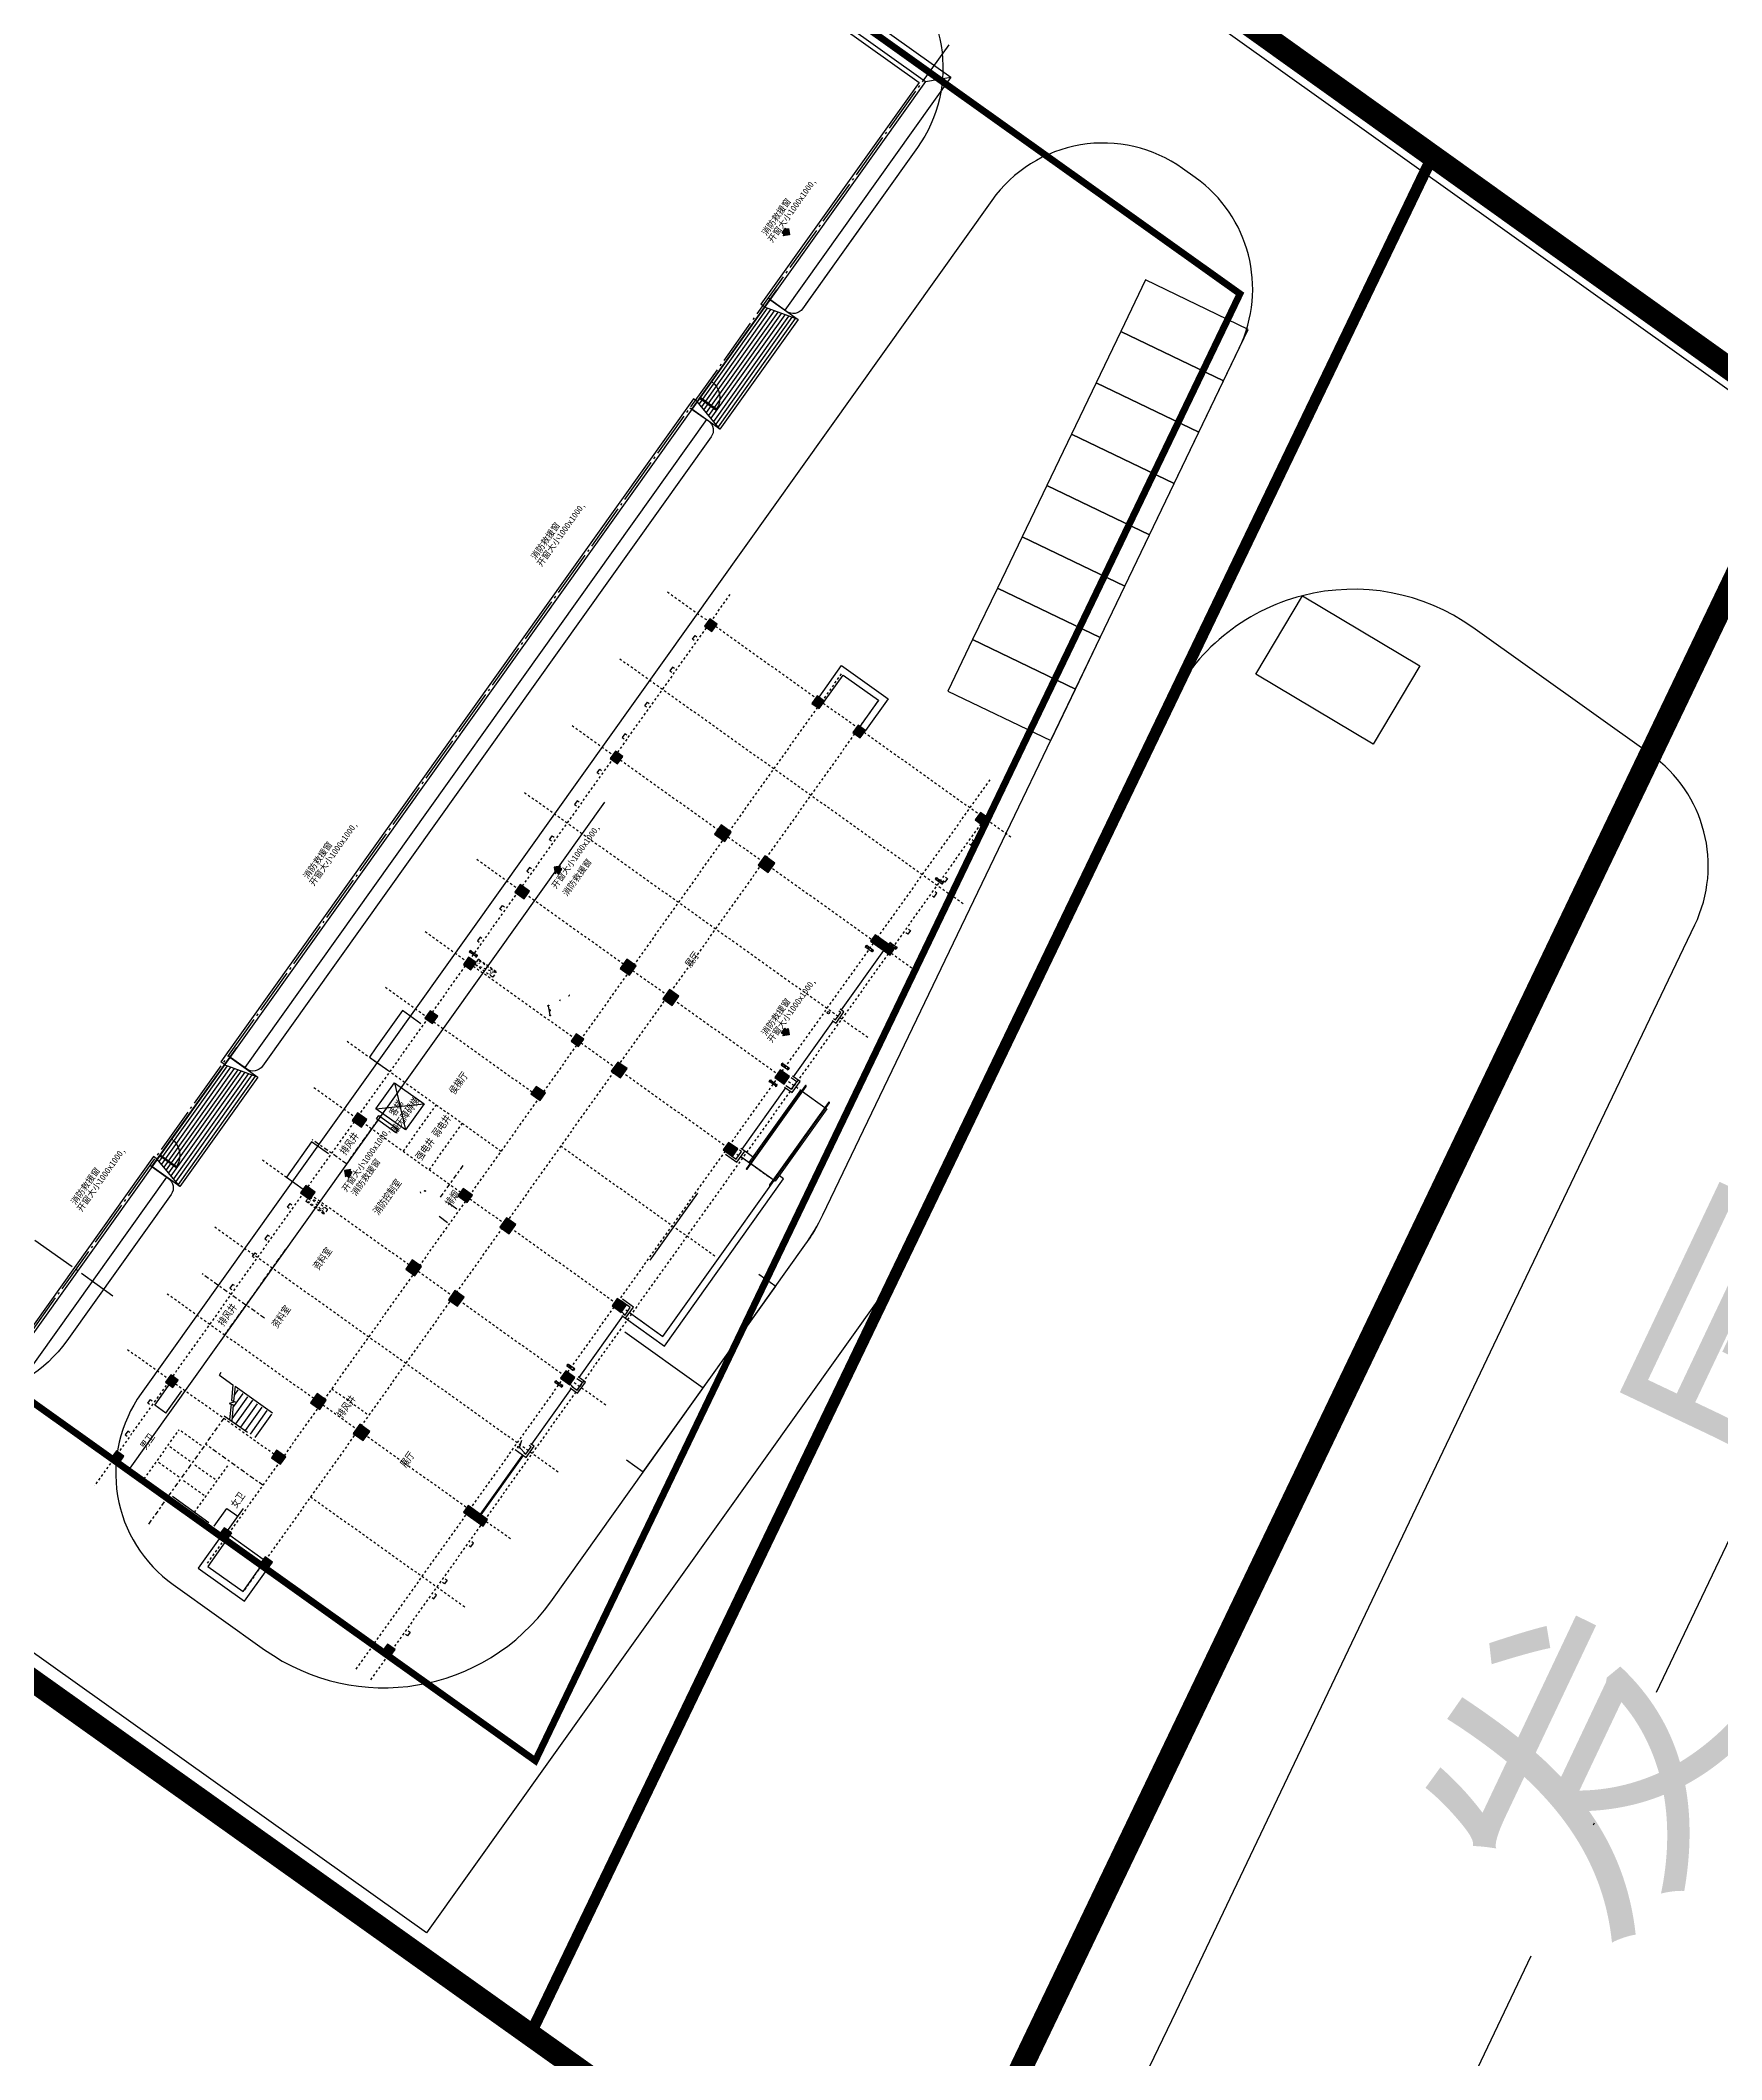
# Model space of a CAD drawing. Header units: inches. Extents: x 586089 to 586414, y 3136162 to 3136934.
# Drawn here: x 586229.5 to 586303.3, y 3136750.3 to 3136838.9 of the extents above; entities that cross this region are included whole.
import ezdxf

# ---------------------------------------------------------------- set-up
doc = ezdxf.new("R2010")
doc.units = ezdxf.units.IN
doc.header["$MEASUREMENT"] = 0
for name, pattern in [('CONTINOUS', [0]), ('DASH', [0.35, 0.25, -0.1]), ('DASHDOT', [25.4, 12.7, -6.35, 0, -6.35]), ('DASHDOT2', [0.5, 0.25, -0.125, 0, -0.125]), ('DOTE', [2.42, 2, -0.2, 0.02, -0.2])]:
    doc.linetypes.add(name, pattern=pattern)
for name, color, linetype in [('001-厨卫', 99, 'CONTINOUS'), ('001-墙体', 30, 'Continuous'), ('001-文字', 11, 'Continuous'), ('001-楼梯', 145, 'Continuous'), ('001-空调', 66, 'DASH'), ('001-管', 66, 'Continuous'), ('00工业用地边界', 7, 'Continuous'), ('DOTE', 1, 'DOTE'), ('L-路名', 7, 'Continuous'), ('PUB_TEXT', 7, 'Continuous'), ('RD-中线', 1, 'DASHDOT'), ('RD-侧石线', 5, 'Continuous'), ('RD-红线', 7, 'Continuous'), ('S_CL', 2, 'Continuous'), ('STAIR', 2, 'Continuous'), ('WALL', 30, 'Continuous'), ('WINDOW', 4, 'Continuous'), ('墙线', 2, 'Continuous'), ('柱涂实', 54, 'Continuous')]:
    doc.layers.add(name, color=color, linetype=linetype)
doc.styles.get("Standard").update_dxf_attribs({"font": ''})
doc.styles.add('宋体', font='')
doc.styles.get('Standard').set_extended_font_data('SimSun')
doc.styles.get('宋体').set_extended_font_data('SimSun')

# ---------------------------------------------------------------- blocks, each defined once
blk = doc.blocks.new('kongtiaoguan')
at = {"layer": '001-空调', "linetype": 'DOTE', "ltscale": 2}
blk.add_line((-52, -100), (270, -100), dxfattribs=at)
at = {"layer": '001-空调', "linetype": 'CONTINOUS', "ltscale": 2}
for p, q in [((-26, -79), (-36, -79)), ((-36, -79), (-36, -121)), ((-26, -121), (-36, -121)), ((-6, -59), (-26, -59)), ((-26, -59), (-26, -141)), ((-6, -141), (-26, -141)), ((-6, -69), (-6, -59)), ((-6, -69), (-6, -131)), ((-6, -69), (224, -69)), ((-6, -131), (-6, -141)), ((224, -131), (-6, -131)), ((224, -59), (244, -59)), ((224, -69), (224, -59)), ((224, -69), (224, -131)), ((224, -131), (224, -141)), ((224, -141), (244, -141)), ((244, -59), (244, -141)), ((244, -79), (254, -79)), ((244, -121), (254, -121)), ((254, -79), (254, -121))]:
    blk.add_line(p, q, dxfattribs=at)
blk = doc.blocks.new('5181895')
h = blk.add_hatch(color=13)
h.dxf.hatch_style = 1
h.paths.add_polyline_path([(-1101987, -147875), (-1102144, -148033), (-1102087, -148033), (-1102087, -148123), (-1101887, -148123), (-1101887, -148033), (-1101829, -148033)])
at = {"color": 13}
blk.add_lwpolyline([(-1101987, -147875), (-1102144, -148033), (-1102087, -148033), (-1102087, -148123), (-1101887, -148123), (-1101887, -148033), (-1101829, -148033), (-1101987, -147875)], close=True, dxfattribs=at)
blk = doc.blocks.new('kt1')
for points in [[(748538, 339072), (748538, 338175)], [(748779, 339111), (748577, 339111)], [(748810, 338166), (748577, 339111), (748577, 338136), (748780, 338136)], [(748810, 338161), (748810, 339086)]]:
    blk.add_lwpolyline(points)
for centre, major_axis, start_param, end_param in [((748577, 339072), (0, -39), 3.141593, 4.712389), ((748781, 339082), (0, -29.2), 1.44108, 3.232505), ((748577, 338175), (0, -39), 4.712389, 6.283185), ((748783, 338163), (0, -27.1), 6.170609, 7.94688)]:
    blk.add_ellipse(centre, major_axis=major_axis, ratio=1, start_param=start_param, end_param=end_param)
at = {"linetype": 'Continuous'}
for s, p in [('c', (748591, 338313)), ('A', (748640, 338999))]:
    blk.add_text(s, height=169, rotation=270, dxfattribs=at).set_placement(p)
blk = doc.blocks.new('wrqrqr')
at = {"layer": 'S_CL', "color": 1}
for points in [[(7756178, -815535), (7756178, -815135), (7755778, -815135), (7755778, -815535)], [(7760278, -815535), (7760278, -815135), (7759878, -815135), (7759878, -815535)], [(7770478, -815635), (7770478, -815135), (7770078, -815135), (7770078, -815635)], [(7774378, -815635), (7774378, -815135), (7773978, -815135), (7773978, -815635)], [(7779878, -815535), (7779878, -815135), (7779478, -815135), (7779478, -815535)], [(7782778, -815535), (7782778, -815135), (7782378, -815135), (7782378, -815535)], [(7786678, -815635), (7786678, -815135), (7786278, -815135), (7786278, -815635)], [(7793865, -815535), (7793865, -815135), (7793465, -815135), (7793465, -815535)], [(7800991, -815535), (7800991, -815135), (7800591, -815135), (7800591, -815535)], [(7760278, -821335), (7760278, -820835), (7759878, -820835), (7759878, -821335)], [(7763328, -821335), (7763328, -820835), (7762828, -820835), (7762828, -821335)], [(7770528, -821335), (7770528, -820835), (7770028, -820835), (7770028, -821335)], [(7774378, -821335), (7774378, -820835), (7773978, -820835), (7773978, -821335)], [(7779878, -821335), (7779878, -820835), (7779478, -820835), (7779478, -821335)], [(7786728, -821335), (7786728, -820835), (7786228, -820835), (7786228, -821335)], [(7793928, -821335), (7793928, -820785), (7793428, -820785), (7793428, -821335)], [(7756178, -821335), (7756178, -820935), (7755778, -820935), (7755778, -821335)], [(7782778, -821335), (7782778, -820935), (7782378, -820935), (7782378, -821335)], [(7800978, -821335), (7800978, -820935), (7800578, -820935), (7800578, -821335)], [(7756178, -823535), (7756178, -823135), (7755778, -823135), (7755778, -823535)], [(7763328, -823685), (7763328, -823135), (7762828, -823135), (7762828, -823685)], [(7770528, -823635), (7770528, -823135), (7770028, -823135), (7770028, -823635)], [(7774428, -823635), (7774428, -823135), (7773928, -823135), (7773928, -823635)], [(7782828, -823635), (7782828, -823135), (7782328, -823135), (7782328, -823635)], [(7786728, -823635), (7786728, -823135), (7786228, -823135), (7786228, -823635)], [(7793928, -823685), (7793928, -823135), (7793428, -823135), (7793428, -823685)], [(7800978, -823535), (7800978, -823135), (7800578, -823135), (7800578, -823535)], [(7756178, -830135), (7756178, -829735), (7755778, -829735), (7755778, -830135)], [(7763178, -830135), (7763178, -829085), (7762828, -829085), (7762828, -830135)], [(7770478, -829635), (7770478, -829135), (7770078, -829135), (7770078, -829635)], [(7774378, -829635), (7774378, -829135), (7773978, -829135), (7773978, -829635)], [(7782778, -829635), (7782778, -829135), (7782378, -829135), (7782378, -829635)], [(7786678, -829635), (7786678, -829135), (7786278, -829135), (7786278, -829635)], [(7793928, -830135), (7793928, -829085), (7793578, -829085), (7793578, -830135)], [(7800978, -830135), (7800978, -829735), (7800578, -829735), (7800578, -830135)]]:
    blk.add_lwpolyline(points, close=True, dxfattribs=at)
at = {"layer": '柱涂实'}
for points in [[(7756178, -815535), (7756178, -815135), (7755778, -815535), (7755778, -815135)], [(7760278, -815535), (7760278, -815135), (7759878, -815535), (7759878, -815135)], [(7770478, -815635), (7770478, -815135), (7770078, -815635), (7770078, -815135)], [(7774378, -815635), (7774378, -815135), (7773978, -815635), (7773978, -815135)], [(7779878, -815535), (7779878, -815135), (7779478, -815535), (7779478, -815135)], [(7782778, -815535), (7782778, -815135), (7782378, -815535), (7782378, -815135)], [(7786678, -815635), (7786678, -815135), (7786278, -815635), (7786278, -815135)], [(7793865, -815535), (7793865, -815135), (7793465, -815535), (7793465, -815135)], [(7800991, -815535), (7800991, -815135), (7800591, -815535), (7800591, -815135)], [(7760278, -821335), (7760278, -820835), (7759878, -821335), (7759878, -820835)], [(7763328, -821335), (7763328, -820835), (7762828, -821335), (7762828, -820835)], [(7770528, -821335), (7770528, -820835), (7770028, -821335), (7770028, -820835)], [(7774378, -821335), (7774378, -820835), (7773978, -821335), (7773978, -820835)], [(7779878, -821335), (7779878, -820835), (7779478, -821335), (7779478, -820835)], [(7786728, -821335), (7786728, -820835), (7786228, -821335), (7786228, -820835)], [(7793928, -821335), (7793928, -820785), (7793428, -821335), (7793428, -820785)], [(7756178, -821335), (7756178, -820935), (7755778, -821335), (7755778, -820935)], [(7782778, -821335), (7782778, -820935), (7782378, -821335), (7782378, -820935)], [(7800978, -821335), (7800978, -820935), (7800578, -821335), (7800578, -820935)], [(7756178, -823535), (7756178, -823135), (7755778, -823535), (7755778, -823135)], [(7763328, -823685), (7763328, -823135), (7762828, -823685), (7762828, -823135)], [(7770528, -823635), (7770528, -823135), (7770028, -823635), (7770028, -823135)], [(7774428, -823635), (7774428, -823135), (7773928, -823635), (7773928, -823135)], [(7782828, -823635), (7782828, -823135), (7782328, -823635), (7782328, -823135)], [(7786728, -823635), (7786728, -823135), (7786228, -823635), (7786228, -823135)], [(7793928, -823685), (7793928, -823135), (7793428, -823685), (7793428, -823135)], [(7800978, -823535), (7800978, -823135), (7800578, -823535), (7800578, -823135)], [(7756178, -830135), (7756178, -829735), (7755778, -830135), (7755778, -829735)], [(7763178, -830135), (7763178, -829085), (7762828, -830135), (7762828, -829085)], [(7770478, -829635), (7770478, -829135), (7770078, -829635), (7770078, -829135)], [(7774378, -829635), (7774378, -829135), (7773978, -829635), (7773978, -829135)], [(7782778, -829635), (7782778, -829135), (7782378, -829635), (7782378, -829135)], [(7786678, -829635), (7786678, -829135), (7786278, -829635), (7786278, -829135)], [(7793928, -830135), (7793928, -829085), (7793578, -830135), (7793578, -829085)], [(7800978, -830135), (7800978, -829735), (7800578, -830135), (7800578, -829735)]]:
    blk.add_solid(points, dxfattribs=at)
blk = doc.blocks.new('TWTWTWT')
at = {"ltscale": 100}
blk.add_line((7378006, -793558), (7378006, -792958), dxfattribs=at)
for points in [[(7391406, -792758), (7391406, -791853), (7389506, -791853), (7389506, -792758)], [(7398406, -792758), (7398406, -792758), (7398406, -791758), (7396406, -791758), (7395906, -791758), (7395906, -792758)], [(7375006, -798658), (7373301, -798658), (7373301, -801158), (7375006, -801158)], [(7420206, -798658), (7421911, -798658), (7421911, -801158), (7420206, -801158)], [(7375406, -798958), (7373601, -798958), (7373601, -800858), (7375006, -800858)], [(7375266, -800758), (7375266, -798958)], [(7419806, -798958), (7421611, -798958), (7421611, -800858), (7420206, -800858)], [(7385606, -807358), (7382406, -807358)], [(7382406, -807408), (7385600, -807408)], [(7385706, -807458), (7385782, -807060), (7386106, -806958)], [(7389206, -807408), (7386206, -807408)], [(7389306, -807458), (7389382, -807060), (7389706, -806958)], [(7389806, -807408), (7393106, -807408)], [(7393106, -807558), (7393106, -809658), (7402106, -809658), (7402106, -809358)], [(7393206, -807458), (7393282, -807060), (7393606, -806958)], [(7393406, -807558), (7393406, -809358), (7401806, -809358), (7401806, -807558)], [(7405406, -807408), (7402106, -807408)], [(7402106, -808108), (7402106, -807558)], [(7406006, -807408), (7409006, -807408)], [(7412806, -807408), (7409606, -807408)]]:
    blk.add_lwpolyline(points, dxfattribs=at)
at = {"color": 2, "ltscale": 100}
for points in [[(7376406, -792758), (7376406, -792658), (7376206, -792658), (7376206, -792758)], [(7377906, -792758), (7377906, -792658), (7378106, -792658), (7378106, -792758)], [(7384306, -792758), (7384306, -792658), (7384106, -792658), (7384106, -792758)], [(7385806, -792758), (7385806, -792658), (7386006, -792658), (7386006, -792758)], [(7386956, -792758), (7386956, -792658), (7386756, -792658), (7386756, -792758)], [(7388456, -792758), (7388456, -792658), (7388656, -792658), (7388656, -792758)], [(7403006, -792758), (7403006, -792658), (7402806, -792658), (7402806, -792758)], [(7404506, -792758), (7404506, -792658), (7404706, -792658), (7404706, -792758)], [(7406756, -792758), (7406756, -792658), (7406556, -792658), (7406556, -792758)], [(7408256, -792758), (7408256, -792658), (7408456, -792658), (7408456, -792758)], [(7410356, -792758), (7410356, -792658), (7410156, -792658), (7410156, -792758)], [(7411856, -792758), (7411856, -792658), (7412056, -792658), (7412056, -792758)], [(7413956, -792758), (7413956, -792658), (7413756, -792658), (7413756, -792758)], [(7415456, -792758), (7415456, -792658), (7415656, -792658), (7415656, -792758)], [(7417556, -792758), (7417556, -792658), (7417356, -792658), (7417356, -792758)], [(7419056, -792758), (7419056, -792658), (7419256, -792658), (7419256, -792758)], [(7376406, -807758), (7376406, -807858), (7376206, -807858), (7376206, -807758)], [(7378206, -807758), (7378206, -807858), (7378406, -807858), (7378406, -807758)], [(7379206, -807758), (7379206, -807858), (7379006, -807858), (7379006, -807758)], [(7381006, -807758), (7381006, -807858), (7381206, -807858), (7381206, -807758)], [(7414206, -807758), (7414206, -807858), (7414006, -807858), (7414006, -807758)], [(7416006, -807758), (7416006, -807858), (7416206, -807858), (7416206, -807758)], [(7417006, -807758), (7417006, -807858), (7416806, -807858), (7416806, -807758)], [(7418806, -807758), (7418806, -807858), (7419006, -807858), (7419006, -807758)]]:
    blk.add_lwpolyline(points, dxfattribs=at)
at = {"color": 7}
for points in [[(7378006, -792958), (7379206, -792958)], [(7378006, -793558), (7379206, -793558)], [(7375206, -795908), (7375206, -797876)], [(7375206, -798158), (7376162, -798158)], [(7376162, -798158), (7376162, -798758)], [(7375206, -798758), (7376589, -798758)]]:
    blk.add_lwpolyline(points, dxfattribs=at)
at = {"ltscale": 100}
blk.add_lwpolyline([(7375006, -798658), (7375006, -798658)], close=True, dxfattribs=at)
at = {"layer": '001-厨卫'}
for p, q in [((7402017, -797134), (7402283, -796868)), ((7402283, -796868), (7402277, -796818)), ((7392389, -797001), (7392343, -797047)), ((7392522, -797134), (7392572, -797129)), ((7402017, -797134), (7401967, -797129)), ((7402150, -797001), (7402196, -797047)), ((7402807, -797123), (7402750, -797123)), ((7391986, -798772), (7391986, -798308)), ((7392706, -798758), (7392706, -798294))]:
    blk.add_line(p, q, dxfattribs=at)
for centre in [(7402312, -796843), (7392546, -797163), (7401992, -797163)]:
    blk.add_circle(centre, 16.3, dxfattribs=at)
for centre, radius, start, end in [((7402155, -797007), 35.8, 212.714, 57.28601), ((7403193, -797306), 33.2, 190.04955, 349.95046)]:
    blk.add_arc(centre, radius, start, end, dxfattribs=at)
at = {"layer": '001-楼梯'}
for p, q in [((7394231, -793308), (7395631, -793308)), ((7394231, -794908), (7394231, -793308)), ((7394231, -793308), (7395631, -794908)), ((7395631, -793308), (7394231, -794908)), ((7395631, -793308), (7395631, -794908)), ((7393881, -793583), (7394056, -793583)), ((7393881, -794633), (7393881, -793583)), ((7394056, -793583), (7394056, -794633)), ((7394056, -794633), (7393881, -794633)), ((7395631, -794908), (7394231, -794908)), ((7401806, -808008), (7405706, -808008)), ((7401806, -809308), (7401806, -808108)), ((7405706, -808008), (7405706, -808058)), ((7405706, -808108), (7405706, -809308)), ((7405706, -809358), (7405706, -809408))]:
    blk.add_line(p, q, dxfattribs=at)
for points in [[(7401531, -808108), (7405981, -808108, 1), (7405981, -808058), (7401531, -808058, 1)], [(7401531, -809358), (7405981, -809358, 1), (7405981, -809308), (7401531, -809308, 1)]]:
    blk.add_lwpolyline(points, format="xyb", close=True, dxfattribs=at)
blk.add_lwpolyline([(7405706, -809408), (7401806, -809408), (7401806, -809358)], dxfattribs=at)
at = {"layer": '001-楼梯', "elevation": 10008}
blk.add_lwpolyline([(7403806, -809409), (7402606, -809409)], dxfattribs=at)
at = {"layer": '001-管'}
for centre in [(7385781, -807027), (7389381, -807027), (7393370, -807027), (7401770, -807027), (7405581, -807027), (7409181, -807027)]:
    blk.add_circle(centre, 50, dxfattribs=at)
at = {"layer": 'DOTE'}
for p, q in [((7375106, -790558), (7375106, -809158)), ((7379306, -790558), (7379306, -798858)), ((7382306, -790558), (7382306, -809158)), ((7385906, -790558), (7385906, -809158)), ((7389506, -790558), (7389506, -809158)), ((7393406, -790558), (7393406, -809158)), ((7395906, -790558), (7395906, -798858)), ((7398806, -790558), (7398806, -798858)), ((7401806, -790558), (7401806, -809158)), ((7405706, -790558), (7405706, -809158)), ((7409306, -790558), (7409306, -809158)), ((7412906, -790558), (7412906, -809158)), ((7416506, -790558), (7416506, -809158)), ((7420106, -790558), (7420106, -809158)), ((7421606, -792858), (7373606, -792858)), ((7395906, -795358), (7393406, -795358)), ((7395906, -796758), (7393406, -796758)), ((7421606, -798858), (7373606, -798858)), ((7383106, -798858), (7383106, -800858)), ((7383106, -798858), (7383106, -800858)), ((7421606, -800858), (7373606, -800858)), ((7378706, -800858), (7378706, -809158)), ((7397606, -800858), (7397606, -809158)), ((7421606, -806858), (7373606, -806858)), ((7421606, -807658), (7373606, -807658))]:
    blk.add_line(p, q, dxfattribs=at)
at = {"layer": 'DOTE', "ltscale": 100}
for p, q in [((7383906, -794658), (7383906, -791308)), ((7391506, -793658), (7391506, -791808)), ((7386906, -793658), (7382306, -793658)), ((7394406, -793658), (7391506, -793658)), ((7379306, -795758), (7373606, -795758)), ((7377906, -798863), (7377906, -795758)), ((7394406, -797858), (7392606, -797858))]:
    blk.add_line(p, q, dxfattribs=at)
at = {"layer": 'DOTE'}
for points in [[(7375106, -794458), (7377756, -794458)], [(7376056, -795658), (7376056, -794458)], [(7376906, -795658), (7376906, -794458)], [(7377756, -795658), (7377756, -794458)], [(7376056, -795908), (7376056, -797108)], [(7376906, -795908), (7376906, -797108)], [(7375206, -797108), (7377756, -797108)]]:
    blk.add_lwpolyline(points, dxfattribs=at)
at = {"layer": 'STAIR'}
for p, q in [((7380731, -794498), (7380881, -794498)), ((7380731, -794498), (7380731, -795227)), ((7379995, -795653), (7379406, -795992)), ((7379406, -795708), (7379406, -796958)), ((7380022, -795753), (7379406, -796108)), ((7380671, -796058), (7379493, -796058)), ((7380671, -795798), (7379944, -795798)), ((7380179, -795745), (7379973, -795572)), ((7379973, -795572), (7380022, -795753)), ((7380731, -795227), (7380133, -795573)), ((7380133, -795573), (7380179, -795745)), ((7380731, -795343), (7380160, -795673)), ((7380671, -795538), (7380394, -795538)), ((7380731, -795343), (7380731, -797358)), ((7380671, -796318), (7379406, -796318)), ((7380671, -796578), (7379406, -796578)), ((7380671, -796838), (7379406, -796838)), ((7380671, -797098), (7379406, -797098)), ((7380671, -797358), (7379406, -797358))]:
    blk.add_line(p, q, dxfattribs=at)
at = {"layer": 'WALL'}
blk.add_line((7385606, -806958), (7385606, -807358), dxfattribs=at)
for points in [[(7385606, -807358), (7385606, -807558), (7386206, -807558), (7386206, -807358)], [(7385706, -807358), (7385706, -807458), (7386106, -807458), (7386106, -807358)], [(7389206, -807358), (7389206, -807758), (7389806, -807758), (7389806, -807358)], [(7389306, -807358), (7389306, -807658), (7389706, -807658), (7389706, -807358)], [(7393106, -807358), (7393106, -807558), (7393706, -807558), (7393706, -806958)], [(7393206, -807358), (7393206, -807458), (7393606, -807458), (7393606, -806958)], [(7401506, -806958), (7401506, -807558), (7402106, -807558), (7402106, -807358)], [(7401606, -806958), (7401606, -807458), (7402006, -807458), (7402006, -807358)], [(7405406, -807358), (7405406, -807758), (7406006, -807758), (7406006, -807358)], [(7405506, -807358), (7405506, -807658), (7405906, -807658), (7405906, -807358)], [(7409006, -807358), (7409006, -807558), (7409606, -807558), (7409606, -807358)], [(7409106, -807358), (7409106, -807458), (7409506, -807458), (7409506, -807358)]]:
    blk.add_lwpolyline(points, dxfattribs=at)
at = {"layer": 'WINDOW', "color": 7}
blk.add_line((7395806, -806958), (7399406, -806958), dxfattribs=at)
blk.add_blockref('wrqrqr', (-380772, 22377))
at = {"xscale": 1.279999999998836, "yscale": 1.279999999998836, "zscale": 1.279999999998836}
for p in [(8801767, -604478), (8817932, -604248)]:
    blk.add_blockref('5181895', p, dxfattribs=at)
at = {"xscale": -1.279999999998836, "yscale": 1.279999999998836, "zscale": 1.279999999998836, "rotation": 180}
blk.add_blockref('5181895', (8817932, -995467), dxfattribs=at)
at = {"layer": '001-空调', "xscale": -1, "rotation": 179.9997086045085}
blk.add_blockref('kt1', (6640598, -455025), dxfattribs=at)
at = {"layer": '001-空调', "rotation": 180.0002913954914}
blk.add_blockref('kt1', (8150715, -455025), dxfattribs=at)
at = {"layer": '001-空调', "yscale": 1.300000000046567, "zscale": 1.300000000046567}
for p, xscale, rotation in [((7402116, -792989), 1.300000000046567, 90.00000168291923), ((7388928, -806992), 1.300000000046567, 90.00000168291923), ((7390085, -806992), -1.300000000046567, 269.9999983170808), ((7405128, -806992), 1.300000000046567, 90.00000168291923), ((7406285, -806992), -1.300000000046567, 269.9999983170808), ((7412643, -806992), -1.300000000046567, 269.9999983169474), ((7413090, -807775), 1.300000000046567, 90.00000168291923), ((7416580, -807775), 1.300000000046567, 90.00000168291923)]:
    blk.add_blockref('kongtiaoguan', p, dxfattribs=dict(at, xscale=xscale, rotation=rotation))
at = {"layer": '001-文字', "style": '宋体', "width": 0.8}
for s, p in [('排风井', (7382555, -793406)), ('男卫', (7376176, -793777)), ('兼无障碍梯', (7393851, -794677)), ('客梯', (7394417, -794179)), ('资料室', (7383856, -795374)), ('资料室', (7386982, -795374)), ('消防控制室', (7390475, -796118)), ('强电井', (7393506, -796249)), ('弱电井', (7394752, -796249)), ('侯梯厅', (7396717, -795767)), ('女卫', (7376385, -798497)), ('排烟', (7392614, -798473)), ('排风井', (7382306, -799988)), ('展厅', (7407256, -800964)), ('展厅', (7382150, -803523))]:
    blk.add_text(s, height=319, dxfattribs=at).set_placement(p)
blk.add_text('排风井', height=319, rotation=360, dxfattribs=at).set_placement((7391773, -793406))
at = {"layer": 'PUB_TEXT', "color": 1}
for s, height, p in [('开窗大小1000x1000,', 270.07, (7390485, -794386)), ('开窗大小1000x1000,', 270.07, (7406649, -794156)), ('消防救援窗', 270.1, (7390580, -794826)), ('消防救援窗', 270.1, (7406665, -794736))]:
    blk.add_text(s, height=height, rotation=0, dxfattribs=at).set_placement(p)
for s, height, p in [('开窗大小1000x1000,', 270.07, (7406649, -805784)), ('消防救援窗', 270.1, (7406745, -805391))]:
    blk.add_text(s, height=height, dxfattribs=at).set_placement(p)

msp = doc.modelspace()

# ---------------------------------------------------------------- linework, layer by layer
at = {"color": 1, "linetype": 'DASHDOT2', "ltscale": 30, "const_width": 1, "flags": 128}
msp.add_lwpolyline([(586144.366, 3136827.343), (586196.819, 3136900.906), (586307.079, 3136822.005), (586267.594, 3136739.608)], close=True, dxfattribs=at)
at = {"color": 1, "ltscale": 30, "flags": 128}
msp.add_lwpolyline([(586144.366, 3136827.343), (586196.819, 3136900.906), (586307.079, 3136822.005), (586267.594, 3136739.608)], close=True, dxfattribs=at)
at = {"color": 5, "linetype": 'DASHDOT2', "ltscale": 30, "const_width": 0.3, "flags": 128}
msp.add_lwpolyline([(586158.318, 3136829.685), (586199.146, 3136886.944), (586282.149, 3136827.76), (586251.24, 3136763.429)], close=True, dxfattribs=at)
at = {"color": 6, "linetype": 'DASHDOT2', "ltscale": 30, "const_width": 0.5, "flags": 128}
msp.add_lwpolyline([(586251.014, 3136751.413), (586290.598, 3136833.798)], dxfattribs=at)
at = {"layer": '001-墙体', "color": 251}
msp.add_line((586268.352, 3136837.077), (586269.468, 3136837.263), dxfattribs=at)
at = {"layer": '001-墙体'}
for p, q in [((586261.298, 3136827.184), (586261.135, 3136827.3)), ((586258.337, 3136823.031), (586258.174, 3136823.147)), ((586237.611, 3136793.964), (586237.448, 3136794.08)), ((586234.65, 3136789.811), (586234.487, 3136789.928))]:
    msp.add_line(p, q, dxfattribs=at)
msp.add_lwpolyline([(586158.062, 3136829.499), (586198.818, 3136886.657), (586268.352, 3136837.077), (586227.596, 3136779.919)], close=True, dxfattribs=at)
at = {"layer": '001-墙体', "color": 251}
for points in [[(586258.557, 3136845.043), (586269.468, 3136837.263), (586262.182, 3136827.045)], [(586258.756, 3136822.241), (586238.495, 3136793.825)], [(586235.069, 3136789.021), (586227.783, 3136778.803), (586216.873, 3136786.582)]]:
    msp.add_lwpolyline(points, dxfattribs=at)
at = {"layer": '001-墙体'}
for points in [[(586257.651, 3136844.461), (586268.073, 3136837.03), (586261.135, 3136827.3)], [(586258.174, 3136823.147), (586237.448, 3136794.08)], [(586237.797, 3136794.569), (586237.448, 3136794.08)], [(586234.487, 3136789.928), (586227.55, 3136780.198), (586217.128, 3136787.629)]]:
    msp.add_lwpolyline(points, dxfattribs=at)
at = {"layer": '00工业用地边界', "ltscale": 2}
for p, q in [((586273.746, 3136752.446), (586307.079, 3136822.005)), ((586300.172, 3136807.559), (586292.357, 3136813.131)), ((586279.019, 3136809.701), (586267.308, 3136785.325)), ((586266.523, 3136783.998), (586246.471, 3136755.875)), ((586255.978, 3136776.099), (586261.784, 3136784.241)), ((586255.168, 3136782.243), (586258.61, 3136779.789))]:
    msp.add_line(p, q, dxfattribs=at)
at = {"layer": '00工业用地边界', "ltscale": 2, "flags": 128}
msp.add_lwpolyline([(586206.928, 3136892.468), (586305.083, 3136822.48, 0.464746), (586313.969, 3136824.755), (586324.091, 3136845.707), (586343.136, 3136885.367), (586351.43, 3136902.688)], format="xyb", dxfattribs=at)
at = {"layer": '00工业用地边界', "ltscale": 2}
for points in [[(586273.398, 3136751.819), (586345.908, 3136902.734)], [(586233.389, 3136776.157), (586254.289, 3136805.469)], [(586261.051, 3136784.763), (586261.784, 3136784.241)], [(586232.574, 3136776.738), (586243.973, 3136768.61)], [(586255.245, 3136776.621), (586255.978, 3136776.099)]]:
    msp.add_lwpolyline(points, dxfattribs=at)
for points in [[(586262.654, 3136845.364), (586266.603, 3136842.548, -0.414214), (586268.005, 3136834.179), (586263.089, 3136827.284)], [(586280.189, 3136832.861), (586279.631, 3136833.259, 0.414214), (586271.262, 3136831.857), (586233.949, 3136779.527, 0.414282), (586235.352, 3136771.158), (586239.365, 3136768.298, 0.414145), (586251.916, 3136770.402), (586263.067, 3136786.04, 0.042906), (586263.851, 3136787.368), (586282.114, 3136825.377)], [(586265.669, 3136830.902), (586262.96, 3136827.104, -0.414214), (586262.263, 3136826.987), (586261.449, 3136827.568)], [(586258.023, 3136822.764), (586258.838, 3136822.183, -0.414214), (586258.955, 3136821.486), (586256.628, 3136818.223)], [(586256.628, 3136818.223), (586239.273, 3136793.884, -0.414214), (586238.576, 3136793.767), (586237.762, 3136794.348)], [(586234.336, 3136789.544), (586235.151, 3136788.963, -0.414214), (586235.268, 3136788.266), (586232.647, 3136784.59)], [(586235.268, 3136788.266), (586230.685, 3136781.839, -0.414007), (586222.32, 3136780.435), (586217.347, 3136783.975)]]:
    msp.add_lwpolyline(points, format="xyb", dxfattribs=at)
for points in [[(586278.003, 3136828.367), (586276.92, 3136826.114), (586281.427, 3136823.949), (586282.51, 3136826.202)], [(586276.92, 3136826.114), (586275.838, 3136823.861), (586280.345, 3136821.695), (586281.427, 3136823.949)], [(586275.838, 3136823.861), (586274.755, 3136821.607), (586279.262, 3136819.442), (586280.345, 3136821.695)], [(586274.755, 3136821.607), (586273.672, 3136819.354), (586278.179, 3136817.188), (586279.262, 3136819.442)], [(586273.672, 3136819.354), (586272.59, 3136817.1), (586277.096, 3136814.935), (586278.179, 3136817.188)], [(586272.59, 3136817.1), (586271.507, 3136814.847), (586276.014, 3136812.682), (586277.096, 3136814.935)], [(586271.507, 3136814.847), (586270.424, 3136812.594), (586274.931, 3136810.428), (586276.014, 3136812.682)], [(586282.839, 3136811.085), (586284.89, 3136814.52), (586290.041, 3136811.443), (586287.99, 3136808.009)], [(586270.424, 3136812.594), (586269.342, 3136810.34), (586273.848, 3136808.175), (586274.931, 3136810.428)]]:
    msp.add_lwpolyline(points, close=True, dxfattribs=at)
for centre, radius, start, end in [((586276.706, 3136827.976), 6, 334.33706, 54.50983), ((586287.132, 3136805.803), 9, 54.50983, 154.33706), ((586258.331, 3136789.734), 6, 324.50983, 334.33706), ((586258.331, 3136789.734), 10, 324.50983, 334.33706), ((586259.195, 3136789.223), 9, 324.50983, 334.33706)]:
    msp.add_arc(centre, radius, start, end, dxfattribs=at)
at = {"layer": 'DOTE'}
for p, q in [((586269.373, 3136838.682), (586226.412, 3136778.43)), ((586160.086, 3136835.609), (586232.714, 3136783.823))]:
    msp.add_line(p, q, dxfattribs=at)
at = {"layer": 'RD-中线', "flags": 128}
msp.add_lwpolyline([(586289.438, 3136743.423), (586291.075, 3136746.804), (586305.608, 3136777.324), (586320.185, 3136807.736), (586335.803, 3136840.066), (586354.858, 3136879.746), (586365.435, 3136901.835)], dxfattribs=at)
at = {"layer": 'RD-侧石线', "ltscale": 0.5}
for p, q in [((586293.878, 3136782.928), (586302.099, 3136800.08)), ((586279.355, 3136752.43), (586293.878, 3136782.928)), ((586274.995, 3136743.423), (586279.355, 3136752.43))]:
    msp.add_line(p, q, dxfattribs=at)
msp.add_arc((586296.689, 3136802.673), 6, 334.39079, 54.50983, dxfattribs=at)
at = {"layer": 'RD-红线', "linetype": 'ByBlock'}
for p, q in [((586246.471, 3136755.875), (586155.56, 3136820.6)), ((586261.676, 3136727.423), (586273.398, 3136751.819))]:
    msp.add_line(p, q, dxfattribs=at)
at = {"layer": 'STAIR', "color": 252}
for p, q in [((586261.407, 3136827.124), (586258.422, 3136822.937)), ((586261.562, 3136827.067), (586258.526, 3136822.81)), ((586261.717, 3136827.011), (586258.63, 3136822.683)), ((586261.872, 3136826.955), (586258.735, 3136822.555)), ((586262.026, 3136826.898), (586258.839, 3136822.428)), ((586262.181, 3136826.842), (586258.943, 3136822.301)), ((586262.35, 3136826.781), (586259.059, 3136822.166)), ((586262.491, 3136826.73), (586259.154, 3136822.05)), ((586262.645, 3136826.673), (586259.258, 3136821.923)), ((586237.72, 3136793.904), (586234.735, 3136789.717)), ((586237.875, 3136793.847), (586234.839, 3136789.59)), ((586238.03, 3136793.791), (586234.943, 3136789.463)), ((586238.185, 3136793.735), (586235.048, 3136789.336)), ((586238.339, 3136793.678), (586235.152, 3136789.208)), ((586238.494, 3136793.622), (586235.256, 3136789.081)), ((586238.663, 3136793.561), (586235.372, 3136788.946)), ((586238.804, 3136793.51), (586235.467, 3136788.83)), ((586238.958, 3136793.453), (586235.571, 3136788.703))]:
    msp.add_line(p, q, dxfattribs=at)
at = {"layer": 'WINDOW', "extrusion": (0, 0, -1)}
for p, q in [((586258.473, 3136823.222), (586259.187, 3136822.712)), ((586258.447, 3136823.185), (586259.161, 3136822.676)), ((586234.76, 3136789.965), (586235.474, 3136789.456)), ((586234.786, 3136790.002), (586235.5, 3136789.492))]:
    msp.add_line(p, q, dxfattribs=at)
for centre in [(-586258.46, 3136823.203), (-586234.773, 3136789.983)]:
    msp.add_arc(centre, 0.878, 125.49017, 214.0209, dxfattribs=at)
at = {"layer": '墙线', "ltscale": 100}
for p, q in [((586258.105, 3136822.706), (586261.832, 3136827.933)), ((586262.763, 3136826.631), (586261.286, 3136827.168)), ((586259.338, 3136821.827), (586258.337, 3136823.031)), ((586234.418, 3136789.486), (586238.145, 3136794.713)), ((586239.076, 3136793.411), (586237.599, 3136793.948)), ((586235.651, 3136788.607), (586234.65, 3136789.811))]:
    msp.add_line(p, q, dxfattribs=at)
for points in [[(586261.53, 3136827.51), (586262.763, 3136826.631), (586259.338, 3136821.827), (586258.105, 3136822.706)], [(586237.843, 3136794.29), (586239.076, 3136793.411), (586235.651, 3136788.607), (586234.418, 3136789.486)]]:
    msp.add_lwpolyline(points, dxfattribs=at)

# ---------------------------------------------------------------- block references
at = {"xscale": 0.001, "yscale": 0.001, "zscale": 0.001, "rotation": 54.50983175518112}
msp.add_blockref('TWTWTWT', (581305.507, 3131232.095), dxfattribs=at)
at = {"layer": 'WINDOW', "xscale": -0.001279999999998836, "yscale": 0.001279999999998836, "zscale": 0.001279999999998836, "rotation": 234.509830204758}
msp.add_blockref('5181895', (587235.418, 3137868.944), dxfattribs=at)

# ---------------------------------------------------------------- texts
at = {"layer": 'L-路名', "insert": (586289.957, 3136759.031), "char_height": 32, "attachment_point": 1, "rotation": 64.64043, "style": '宋体'}
msp.add_mtext('{\\H0.3125x;发 展 大 道}', dxfattribs=at)
at = {"layer": 'PUB_TEXT', "color": 1}
for s, height, p in [('开窗大小1000x1000,', 0.27007, (586261.637, 3136829.979)), ('消防救援窗', 0.2701, (586261.372, 3136830.285)), ('开窗大小1000x1000,', 0.27007, (586251.506, 3136815.771)), ('消防救援窗', 0.2701, (586251.241, 3136816.077)), ('开窗大小1000x1000,', 0.27007, (586241.52, 3136801.767)), ('消防救援窗', 0.2701, (586241.256, 3136802.073)), ('开窗大小1000x1000,', 0.27007, (586231.331, 3136787.477)), ('消防救援窗', 0.2701, (586231.067, 3136787.783))]:
    msp.add_text(s, height=height, rotation=54.50983, dxfattribs=at).set_placement(p)

doc.saveas('drawing.dxf')
